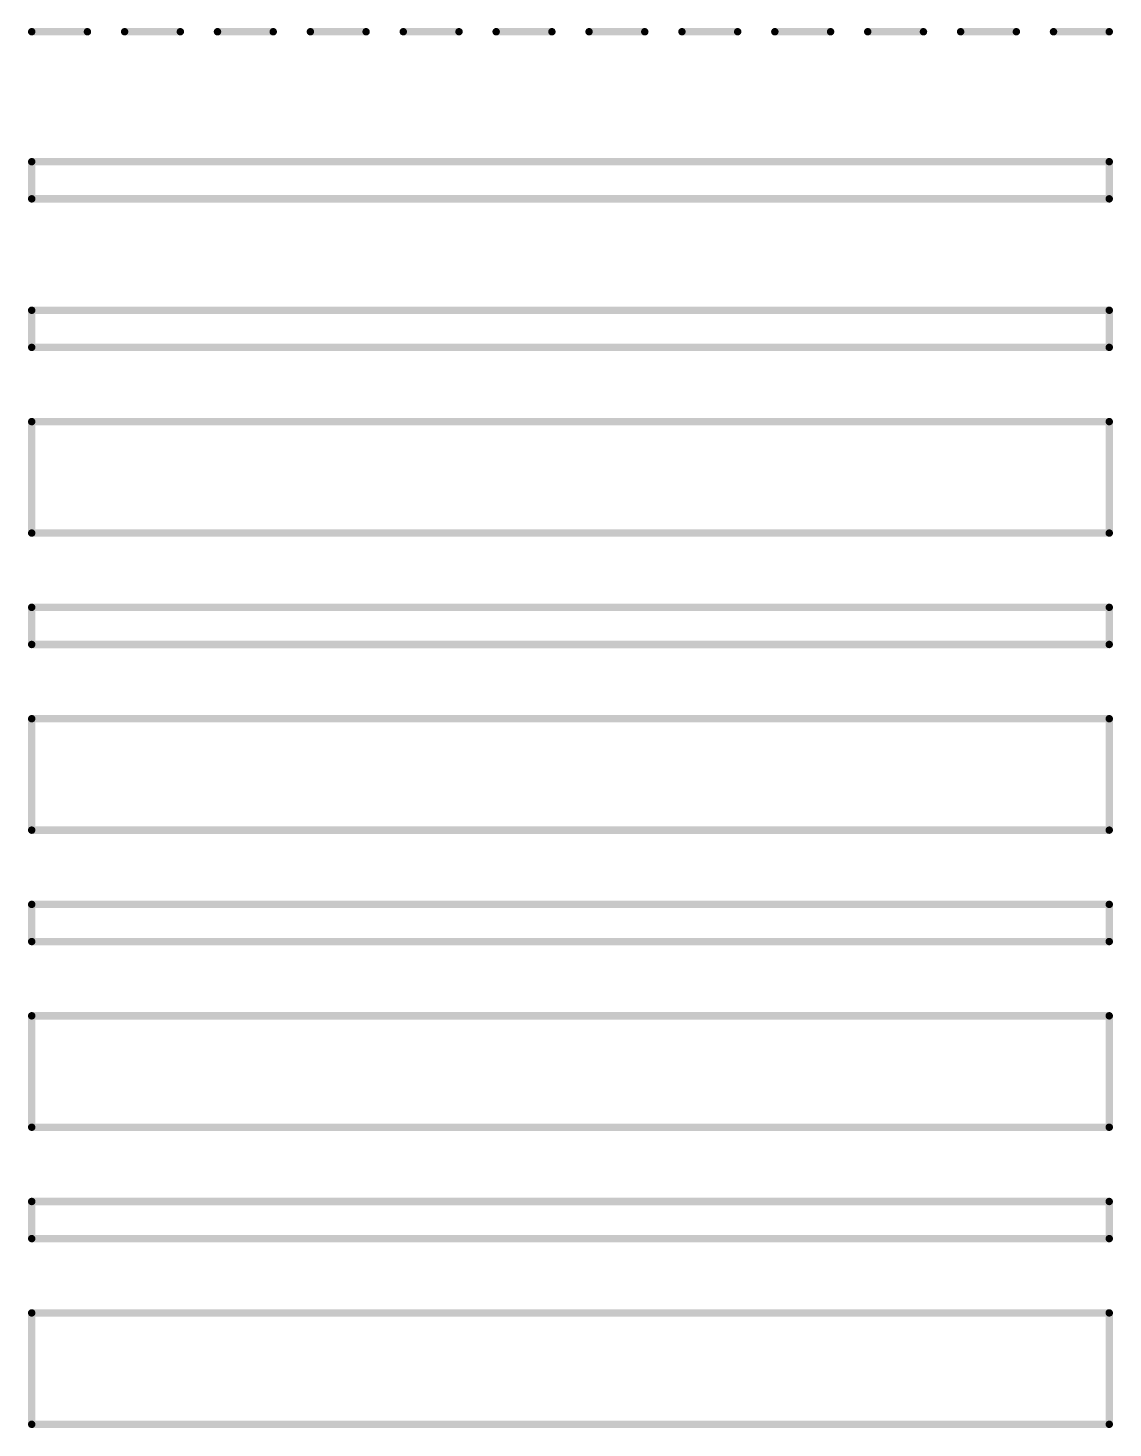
# Model space of a CAD drawing. Extents: x -14.2 to 19.9, y -5.2 to 16.9.
# Drawn here: x 10.04 to 11.5, y 11.067 to 12.952 of the extents above; entities that cross this region are included whole.
import ezdxf

# ---------------------------------------------------------------- set-up
doc = ezdxf.new("R2010")
doc.units = 0
doc.layers.get('0').update_dxf_attribs({"linetype": 'CONTINUOUS'})
doc.layers.add('FAB', color=2, linetype='CONTINUOUS')

# ---------------------------------------------------------------- blocks, each defined once
blk = doc.blocks.new('ROUND_2')
at = {"const_width": 0.005}
blk.add_lwpolyline([(-0.0025, 0, 1), (0.0025, 0, 1)], format="xyb", close=True, dxfattribs=at)

msp = doc.modelspace()

# ---------------------------------------------------------------- linework, layer by layer
at = {"layer": 'FAB', "const_width": 0.01}
for points in [[(10.0449, 12.9471), (10.1199, 12.9471)], [(10.1699, 12.9471), (10.2449, 12.9471)], [(10.2949, 12.9471), (10.3699, 12.9471)], [(10.4199, 12.9471), (10.4949, 12.9471)], [(10.5449, 12.9471), (10.6199, 12.9471)], [(10.6699, 12.9471), (10.7449, 12.9471)], [(10.7949, 12.9471), (10.8699, 12.9471)], [(10.9199, 12.9471), (10.9949, 12.9471)], [(11.0449, 12.9471), (11.1199, 12.9471)], [(11.1699, 12.9471), (11.2449, 12.9471)], [(11.2949, 12.9471), (11.3699, 12.9471)], [(11.4199, 12.9471), (11.4949, 12.9471)], [(10.0449, 12.7221), (10.0449, 12.7721)], [(10.0449, 12.7721), (11.4949, 12.7721)], [(11.4949, 12.7721), (11.4949, 12.7221)], [(11.4949, 12.7221), (10.0449, 12.7221)], [(10.0449, 12.5221), (10.0449, 12.5721)], [(10.0449, 12.5721), (11.4949, 12.5721)], [(11.4949, 12.5721), (11.4949, 12.5221)], [(11.4949, 12.5221), (10.0449, 12.5221)], [(10.0449, 12.2721), (10.0449, 12.4221)], [(10.0449, 12.4221), (11.4949, 12.4221)], [(11.4949, 12.4221), (11.4949, 12.2721)], [(11.4949, 12.2721), (10.0449, 12.2721)], [(10.0449, 12.1221), (10.0449, 12.1721)], [(10.0449, 12.1721), (11.4949, 12.1721)], [(11.4949, 12.1721), (11.4949, 12.1221)], [(11.4949, 12.1221), (10.0449, 12.1221)], [(10.0449, 11.8721), (10.0449, 12.0221)], [(10.0449, 12.0221), (11.4949, 12.0221)], [(11.4949, 12.0221), (11.4949, 11.8721)], [(11.4949, 11.8721), (10.0449, 11.8721)], [(10.0449, 11.7221), (10.0449, 11.7721)], [(10.0449, 11.7721), (11.4949, 11.7721)], [(11.4949, 11.7721), (11.4949, 11.7221)], [(11.4949, 11.7221), (10.0449, 11.7221)], [(10.0449, 11.4721), (10.0449, 11.6221)], [(10.0449, 11.6221), (11.4949, 11.6221)], [(11.4949, 11.6221), (11.4949, 11.4721)], [(11.4949, 11.4721), (10.0449, 11.4721)], [(10.0449, 11.3221), (10.0449, 11.3721)], [(10.0449, 11.3721), (11.4949, 11.3721)], [(11.4949, 11.3721), (11.4949, 11.3221)], [(11.4949, 11.3221), (10.0449, 11.3221)], [(10.0449, 11.0721), (10.0449, 11.2221)], [(10.0449, 11.2221), (11.4949, 11.2221)], [(11.4949, 11.2221), (11.4949, 11.0721)], [(11.4949, 11.0721), (10.0449, 11.0721)]]:
    msp.add_lwpolyline(points, dxfattribs=at)

# ---------------------------------------------------------------- block references
at = {"layer": 'FAB'}
for p in [(10.0449, 12.9471), (10.1199, 12.9471), (10.1699, 12.9471), (10.2449, 12.9471), (10.2949, 12.9471), (10.3699, 12.9471), (10.4199, 12.9471), (10.4949, 12.9471), (10.5449, 12.9471), (10.6199, 12.9471), (10.6699, 12.9471), (10.7449, 12.9471), (10.7949, 12.9471), (10.8699, 12.9471), (10.9199, 12.9471), (10.9949, 12.9471), (11.0449, 12.9471), (11.1199, 12.9471), (11.1699, 12.9471), (11.2449, 12.9471), (11.2949, 12.9471), (11.3699, 12.9471), (11.4199, 12.9471), (11.4949, 12.9471), (10.0449, 12.7721), (10.0449, 12.7721), (11.4949, 12.7721), (11.4949, 12.7721), (10.0449, 12.7221), (10.0449, 12.7221), (11.4949, 12.7221), (11.4949, 12.7221), (10.0449, 12.5721), (10.0449, 12.5721), (11.4949, 12.5721), (11.4949, 12.5721), (10.0449, 12.5221), (10.0449, 12.5221), (11.4949, 12.5221), (11.4949, 12.5221), (10.0449, 12.4221), (10.0449, 12.4221), (11.4949, 12.4221), (11.4949, 12.4221), (10.0449, 12.2721), (10.0449, 12.2721), (11.4949, 12.2721), (11.4949, 12.2721), (10.0449, 12.1721), (10.0449, 12.1721), (11.4949, 12.1721), (11.4949, 12.1721), (10.0449, 12.1221), (10.0449, 12.1221), (11.4949, 12.1221), (11.4949, 12.1221), (10.0449, 12.0221), (10.0449, 12.0221), (11.4949, 12.0221), (11.4949, 12.0221), (10.0449, 11.8721), (10.0449, 11.8721), (11.4949, 11.8721), (11.4949, 11.8721), (10.0449, 11.7721), (10.0449, 11.7721), (11.4949, 11.7721), (11.4949, 11.7721), (10.0449, 11.7221), (10.0449, 11.7221), (11.4949, 11.7221), (11.4949, 11.7221), (10.0449, 11.6221), (10.0449, 11.6221), (11.4949, 11.6221), (11.4949, 11.6221), (10.0449, 11.4721), (10.0449, 11.4721), (11.4949, 11.4721), (11.4949, 11.4721), (10.0449, 11.3721), (10.0449, 11.3721), (11.4949, 11.3721), (11.4949, 11.3721), (10.0449, 11.3221), (10.0449, 11.3221), (11.4949, 11.3221), (11.4949, 11.3221), (10.0449, 11.2221), (10.0449, 11.2221), (11.4949, 11.2221), (11.4949, 11.2221), (10.0449, 11.0721), (10.0449, 11.0721), (11.4949, 11.0721), (11.4949, 11.0721)]:
    msp.add_blockref('ROUND_2', p, dxfattribs=at)

doc.saveas('drawing.dxf')
